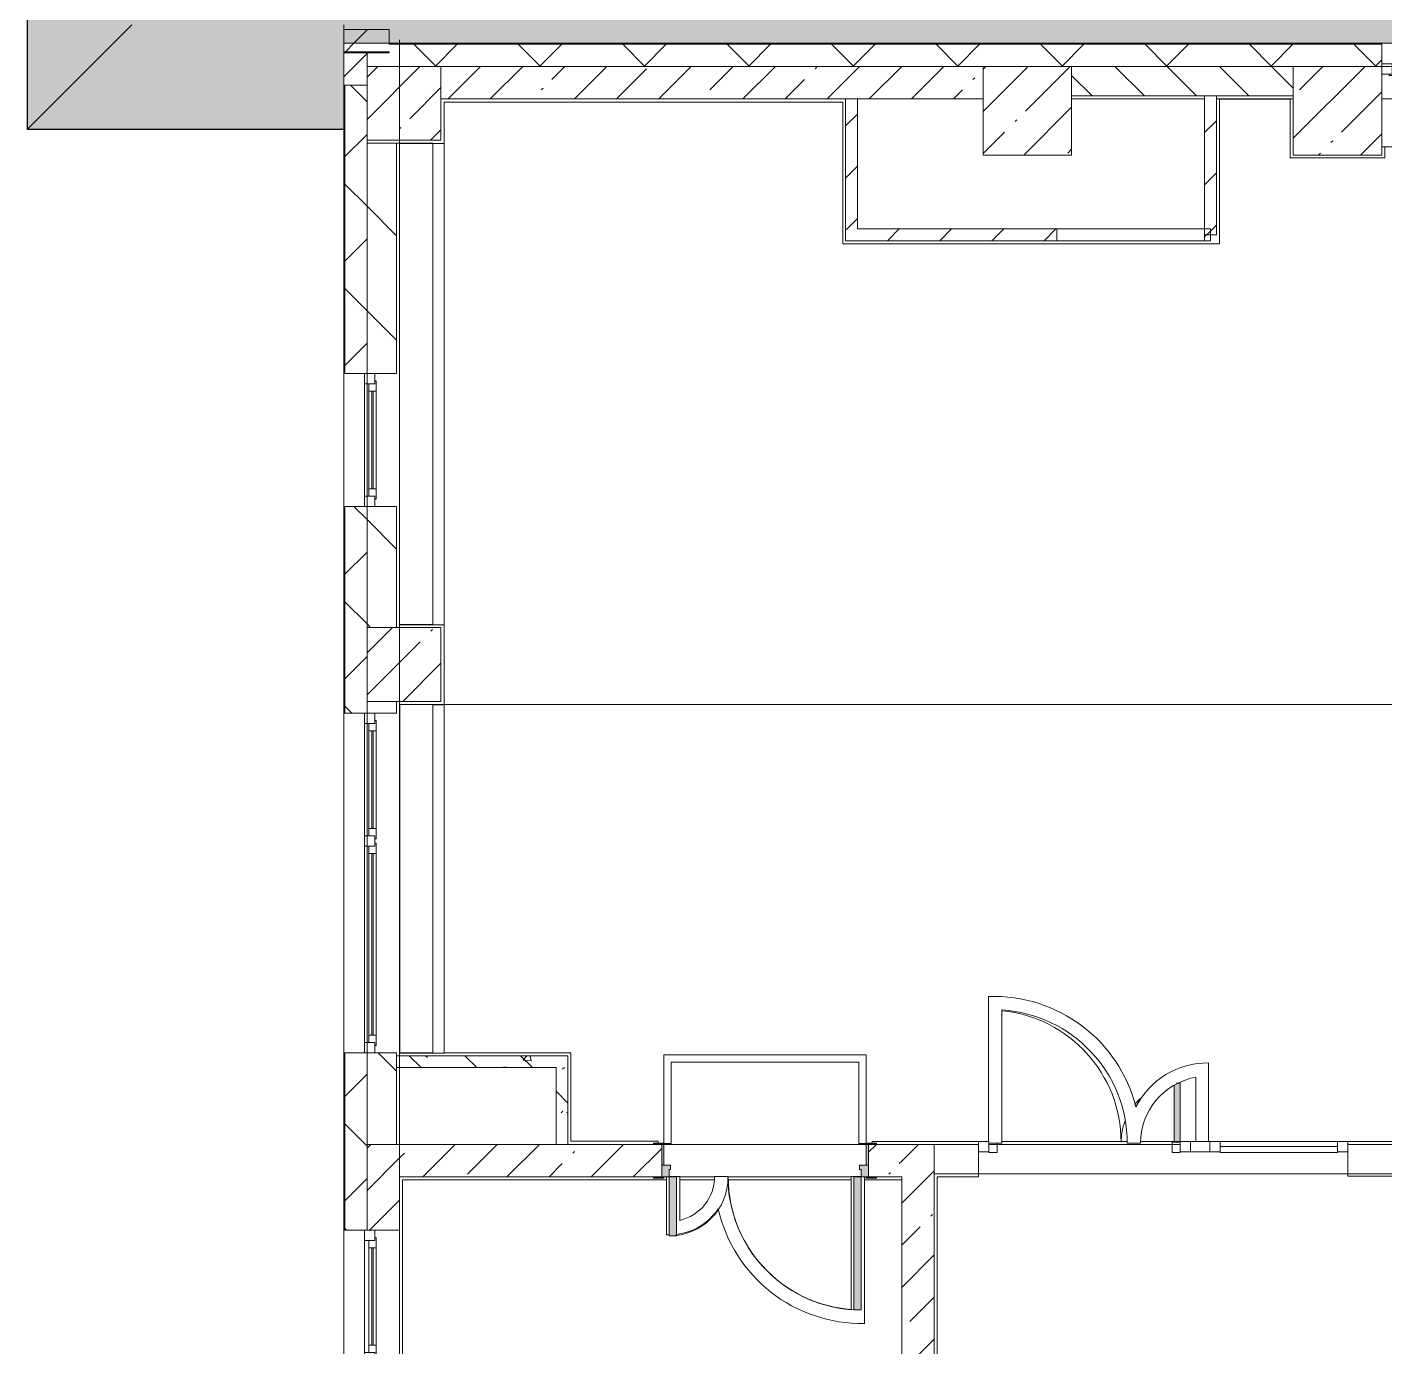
# Model space of a CAD drawing. Header units: millimetres. Extents: x 81773 to 282675, y -8553 to 29000.
# Drawn here: x 145392 to 154583, y 6529 to 15466 of the extents above; entities that cross this region are included whole.
import ezdxf

# ---------------------------------------------------------------- set-up
doc = ezdxf.new("R2010")
doc.units = ezdxf.units.MM
for name, color, linetype, lineweight in [('A-DETL-3', 7, 'Continuous', 5), ('A-GENM-7', 7, 'Continuous', 5), ('A-GLAZ-3', 7, 'Continuous', 5), ('A-GLAZ-CURT-2', 7, 'Continuous', 5), ('A-GLAZ-CWMG-2', 7, 'Continuous', 5), ('A-WALL', 7, 'Continuous', 9), ('A-WALL-2', 7, 'Continuous', 5), ('I-WALL-4', 7, 'Continuous', 5), ('S-COLS-2', 7, 'Continuous', 5), ('Оси', 7, 'Continuous', 9)]:
    doc.layers.add(name, color=color, linetype=linetype, lineweight=lineweight)
doc.layers.add('A-DETL-GENF-5', color=7, linetype='Continuous', lineweight=9, true_color=0xc0c0c0, transparency=0.4)
for name, color, linetype, lineweight, true_color in [('A-DETL-GENF-6', 7, 'Continuous', 5, 0xaaaaaa), ('A-DOOR-4', 7, 'Continuous', 5, 0xe2e2e2), ('A-DOOR-5', 7, 'Continuous', 5, 0xaaaaaa), ('A-DOOR-FRAM-2', 7, 'Continuous', 5, 0xe2e2e2), ('A-DOOR-FRAM-4', 7, 'Continuous', 5, 0xaaaaaa), ('A-FLOR-3', 7, 'Continuous', 5, 0xaaaaaa), ('A-GENM-8', 7, 'Continuous', 5, 0x737373), ('A-WALL-3', 7, 'Continuous', 5, 0x737373), ('I-WALL-5', 7, 'Continuous', 5, 0x737373), ('I-WALL-6', 7, 'Continuous', 5, 0x787878)]:
    doc.layers.add(name, color=color, linetype=linetype, lineweight=lineweight, true_color=true_color)
pattern_1 = [(135, (147802.7, 0), (-353.553, -353.553), [])]
pattern_2 = [(45, (147802.7, 0), (-353.5534, 353.5534), []), (135, (147802.7, 0), (-353.5534, -353.5534), [])]
pattern_3 = [(45, (147802.7, 0), (-285.123, 285.123), []), (45, (148087.8, 0), (-285.123, 285.123), [504.031, -100.806, 16.764, -84.042])]
pattern_4 = [(135, (147802.7, 0), (-377.17, -377.17), [533.4, -88.9, 17.78, -88.9]), (135, (147802.7, 376.94), (-377.17, -377.17), []), (50, (147802.7, 0), (637.645, -55.787), [66.675, -733.425]), (355, (147802.7, 0), (-123.35, 668.7), [53.34, -586.74]), (100.451, (147855.8, -4.65), (514.3, 612.91), [56.665, -623.315]), (46.184, (147802.7, 177.8), (948.78, -147.15), [100.01, -1100.14]), (96.636, (147881.8, 165.5), (830.91, 866), [85, -934.97]), (351.184, (147802.7, 177.8), (830.92, 865.99), [80.01, -880.11]), (21, (147891.6, 133.35), (530.65, -357.928), [66.675, -733.425]), (326, (147891.6, 133.35), (216.31, 644.66), [53.34, -586.74]), (71.451, (147935.8, 103.5), (746.96, 286.724), [56.665, -623.315]), (37.5, (147802.7, 0), (10.8105, 295.9426), [16.764, -562.864, 16.764, -578.866, -588.962]), (37.5, (147802.7, 0), (10.8105, 295.9426), [-1175.258, 16.764, -572.198]), (7.5, (147802.7, 0), (233.869, 350.632), [16.764, -322.834, 16.764, -549.529, -224.472]), (7.5, (147802.7, 0), (233.869, 350.632), [-905.89, 16.764, -207.708]), (327.5, (147604.45, 0), (474.568, -20.051), [16.764, -205.486, 16.764, -676.656, -920.115]), (327.5, (147604.45, 0), (474.568, -20.051), [-915.67, 16.764, -903.35]), (317.5, (147515.55, 0), (518.452, 88.993), [16.764, -272.16, 16.764, -443.738, -653.415]), (317.5, (147515.55, 0), (518.452, 88.993), [-749.427, 16.764, -636.65])]
pattern_5 = [(45, (147802.7, 0), (-176.7767, 176.7767), [])]

# ---------------------------------------------------------------- blocks, each defined once
blk = doc.blocks.new('парапет1 - парапет-18629556-3_3_3_птичка')
at = {"layer": 'A-GENM-7'}
for p, q in [((-2411.1, 14772.9), (-2411.1, 27400.1)), ((-268, 14772.9), (-2411.1, 14772.9))]:
    blk.add_line(p, q, dxfattribs=at)
at = {"layer": 'A-GENM-8'}
for p, q in [((-2409.1, 14774.9), (-1701.8, 15482.2)), ((-268, 15482.2), (-268, 14774.9))]:
    blk.add_line(p, q, dxfattribs=at)
blk = doc.blocks.new('BSC_Колонна _Прямоугольная - 500х500-V134-3_3_3_птичка')
at = {"layer": 'S-COLS-2'}
h = blk.add_hatch(dxfattribs=at)
h.set_pattern_fill('FP_99', color=256, style=0, pattern_type=2)
h.set_pattern_definition([(45, (-140, -14950), (-285.123, 285.123), []), (45, (145.12, -14950), (-285.123, 285.123), [504.031, -100.806, 16.764, -84.042])])
h.paths.add_polyline_path([(-250, -250), (250, -250), (250, 250), (-250, 250), (-250, 163.8)])
for p, q in [((250, 250), (-250, 250)), ((-250, 250), (-250, -250)), ((250, -250), (250, 250)), ((-250, -250), (250, -250))]:
    blk.add_line(p, q, dxfattribs=at)
blk = doc.blocks.new('120_Окно_СКБ_1Ст - 120_Окно_СКБ_1Ст 900х2500_h_-20664874-3_3_3_птичка')
at = {"layer": 'A-GLAZ-3'}
for p, q in [((-450, -127), (-450, -57)), ((-450, -57), (-380, -57)), ((450, -57), (-450, -57)), ((-380, -57), (-380, -127)), ((380, -87), (-380, -87)), ((-380, -87), (-380, -127)), ((-330, -137), (-330, -87)), ((330, -137), (330, -87)), ((380, -127), (380, -57)), ((380, -57), (450, -57)), ((380, -127), (380, -87)), ((450, -57), (450, -127)), ((-380, -127), (-450, -127)), ((-450, -127), (-400, -127)), ((-380, -127), (-400, -127)), ((-400, -127), (-400, -137)), ((-400, -137), (400, -137)), ((400, -137), (-400, -137)), ((-330, -107), (330, -107)), ((330, -117), (-330, -117)), ((450, -127), (380, -127)), ((400, -127), (380, -127)), ((400, -127), (450, -127)), ((400, -137), (400, -127))]:
    blk.add_line(p, q, dxfattribs=at)
blk = doc.blocks.new('120_Окно_СКБ_2Ст - 120_Окно_СКБ_2Ст 2100х2400 _мал створка справа_-22446225-3_3_3_птичка')
at = {"layer": 'A-GLAZ-3'}
for p, q in [((-1050, -127), (-1050, -57)), ((-1050, -57), (-980, -57)), ((1050, -57), (-1050, -57)), ((-980, -57), (-980, -127)), ((150, -87), (-980, -87)), ((-980, -87), (-980, -127)), ((-930, -137), (-930, -87)), ((100, -137), (100, -87)), ((150, -127), (150, -57)), ((150, -57), (220, -57)), ((150, -127), (150, -87)), ((220, -57), (220, -127)), ((980, -87), (220, -87)), ((220, -87), (220, -127)), ((270, -137), (270, -87)), ((930, -137), (930, -87)), ((980, -127), (980, -57)), ((980, -57), (1050, -57)), ((980, -127), (980, -87)), ((1050, -57), (1050, -127)), ((-980, -127), (-1050, -127)), ((-1050, -127), (-1000, -127)), ((-980, -127), (-1000, -127)), ((-1000, -127), (-1000, -137)), ((-1000, -137), (170, -137)), ((170, -137), (-1000, -137)), ((-930, -107), (100, -107)), ((100, -117), (-930, -117)), ((220, -127), (150, -127)), ((170, -127), (150, -127)), ((170, -127), (200, -127)), ((170, -137), (170, -127)), ((220, -127), (200, -127)), ((200, -127), (200, -137)), ((200, -137), (1000, -137)), ((1000, -137), (200, -137)), ((270, -107), (930, -107)), ((930, -117), (270, -117)), ((1050, -127), (980, -127)), ((1000, -127), (980, -127)), ((1000, -127), (1050, -127)), ((1000, -137), (1000, -127))]:
    blk.add_line(p, q, dxfattribs=at)
blk = doc.blocks.new('120_Окно_СКБ_2Ст - 120_Окно_СКБ_2Ст 2300х2500 _мал створка справа_-22272277-3_3_3_птичка')
at = {"layer": 'A-GLAZ-3'}
for p, q in [((-1150, -127), (-1150, -57)), ((-1150, -57), (-1080, -57)), ((1150, -57), (-1150, -57)), ((-1080, -57), (-1080, -127)), ((250, -87), (-1080, -87)), ((-1080, -87), (-1080, -127)), ((-1030, -137), (-1030, -87)), ((200, -137), (200, -87)), ((250, -127), (250, -57)), ((250, -57), (320, -57)), ((250, -127), (250, -87)), ((320, -57), (320, -127)), ((1080, -87), (320, -87)), ((320, -87), (320, -127)), ((370, -137), (370, -87)), ((1030, -137), (1030, -87)), ((1080, -127), (1080, -57)), ((1080, -57), (1150, -57)), ((1080, -127), (1080, -87)), ((1150, -57), (1150, -127)), ((-1080, -127), (-1150, -127)), ((-1150, -127), (-1100, -127)), ((-1080, -127), (-1100, -127)), ((-1100, -127), (-1100, -137)), ((-1100, -137), (270, -137)), ((270, -137), (-1100, -137)), ((-1030, -107), (200, -107)), ((200, -117), (-1030, -117)), ((320, -127), (250, -127)), ((270, -127), (250, -127)), ((270, -127), (300, -127)), ((270, -137), (270, -127)), ((320, -127), (300, -127)), ((300, -127), (300, -137)), ((300, -137), (1100, -137)), ((1100, -137), (300, -137)), ((370, -107), (1030, -107)), ((1030, -117), (370, -117)), ((1150, -127), (1080, -127)), ((1100, -127), (1080, -127)), ((1100, -127), (1150, -127)), ((1100, -137), (1100, -127))]:
    blk.add_line(p, q, dxfattribs=at)
blk = doc.blocks.new('110_Дверь_СКБ_2Ст - Д-1 Лестничная клетка EIS60-24280000-3_3_3_птичка')
at = {"layer": 'A-DOOR-4'}
for points in [[(-637.5, 1010), (-637.5, 110), (-587.5, 110), (-587.5, 1010)], [(612.5, 510), (612.5, 110), (662.5, 110), (662.5, 510), (624.6, 510)], [(712.5, 30), (697.5, 30), (697.5, -110), (712.5, -110)]]:
    blk.add_hatch(color=256, dxfattribs=at).paths.add_polyline_path(points)
h = blk.add_hatch(color=256, dxfattribs=at)
h.paths.add_polyline_path([(662.5, 110), (662.5, 60), (652.5, 60), (652.5, 30), (712.5, 30), (712.5, 110)])
h.paths.add_polyline_path([(-637.5, 110), (-687.5, 110), (-687.5, 30), (-627.5, 30), (-627.5, 60), (-637.5, 60)])
at = {"layer": 'A-DOOR-FRAM-2'}
for points in [[(-742.5, 118), (-742.5, 110), (-672.5, 110), (-672.5, 118)], [(697.5, 118), (697.5, 110), (767.5, 110), (767.5, 118)], [(-672.5, 30), (-687.5, 30), (-687.5, -110), (-672.5, -110)], [(-672.5, -110), (-742.5, -110), (-742.5, -118), (-672.5, -118)], [(697.5, -110), (697.5, -118), (767.5, -118), (767.5, -110)]]:
    blk.add_hatch(color=256, dxfattribs=at).paths.add_polyline_path(points)
at = {"layer": 'A-DOOR-5'}
for p, q in [((-637.5, 1010), (-637.5, 110)), ((-587.5, 1010), (-637.5, 1010)), ((-587.5, 110), (-587.5, 1010)), ((662.5, 510), (612.5, 510)), ((612.5, 510), (612.5, 110)), ((662.5, 110), (662.5, 510)), ((-637.5, 110), (-587.5, 110)), ((612.5, 110), (662.5, 110))]:
    blk.add_line(p, q, dxfattribs=at)
for centre, radius, start, end in [((-637.5, 110), 900, 0, 90), ((662.5, 110), 400, 90, 180)]:
    blk.add_arc(centre, radius, start, end, dxfattribs=at)
at = {"layer": 'A-DOOR-FRAM-4'}
for p, q in [((-672.5, 118), (-742.5, 118)), ((-742.5, 118), (-742.5, 110)), ((-742.5, 110), (-672.5, 110)), ((-637.5, 110), (-687.5, 110)), ((-687.5, 110), (-687.5, 30)), ((-672.5, 110), (-672.5, 118)), ((-637.5, 60), (-637.5, 110)), ((662.5, 110), (662.5, 60)), ((712.5, 110), (662.5, 110)), ((767.5, 118), (697.5, 118)), ((697.5, 118), (697.5, 110)), ((697.5, 110), (767.5, 110)), ((712.5, 30), (712.5, 110)), ((767.5, 110), (767.5, 118)), ((-687.5, 30), (-627.5, 30)), ((-672.5, 30), (-687.5, 30)), ((-687.5, 30), (-687.5, -110)), ((-672.5, -110), (-672.5, 30)), ((-627.5, 60), (-637.5, 60)), ((-627.5, 30), (-627.5, 60)), ((662.5, 60), (652.5, 60)), ((652.5, 60), (652.5, 30)), ((652.5, 30), (712.5, 30)), ((712.5, 30), (697.5, 30)), ((697.5, 30), (697.5, -110)), ((712.5, -110), (712.5, 30)), ((-672.5, -110), (-742.5, -110)), ((-742.5, -110), (-742.5, -118)), ((-742.5, -118), (-672.5, -118)), ((-687.5, -110), (-672.5, -110)), ((-672.5, -118), (-672.5, -110)), ((697.5, -110), (712.5, -110)), ((767.5, -110), (697.5, -110)), ((697.5, -110), (697.5, -118)), ((697.5, -118), (767.5, -118)), ((767.5, -118), (767.5, -110))]:
    blk.add_line(p, q, dxfattribs=at)
blk = doc.blocks.new('120_Окно_СКБ_1Ст - 120_Окно_СКБ_1Ст_900х2500_h_-20705657-3_3_3_птичка')
at = {"layer": 'A-GLAZ-3'}
for p, q in [((-450, -127), (-450, -57)), ((-450, -57), (-380, -57)), ((450, -57), (-450, -57)), ((-380, -57), (-380, -127)), ((380, -87), (-380, -87)), ((-380, -87), (-380, -127)), ((-330, -137), (-330, -87)), ((330, -137), (330, -87)), ((380, -127), (380, -57)), ((380, -57), (450, -57)), ((380, -127), (380, -87)), ((450, -57), (450, -127)), ((-380, -127), (-450, -127)), ((-450, -127), (-400, -127)), ((-380, -127), (-400, -127)), ((-400, -127), (-400, -137)), ((-400, -137), (400, -137)), ((400, -137), (-400, -137)), ((-330, -107), (330, -107)), ((330, -117), (-330, -117)), ((450, -127), (380, -127)), ((400, -127), (380, -127)), ((400, -127), (450, -127)), ((400, -137), (400, -127))]:
    blk.add_line(p, q, dxfattribs=at)
blk = doc.blocks.new('BSC_Колонна _Прямоугольная - 500х500-V227-3_3_3_птичка')
at = {"layer": 'S-COLS-2'}
h = blk.add_hatch(dxfattribs=at)
h.set_pattern_fill('FP_143', color=256, style=0, pattern_type=2)
h.set_pattern_definition([(45, (-140, -11150), (-285.123, 285.123), []), (45, (145.12, -11150), (-285.123, 285.123), [504.031, -100.806, 16.764, -84.042])])
h.paths.add_polyline_path([(-250, -250), (250, -250), (250, 250), (-250, 250), (-250, -178.3)])
for p, q in [((250, 250), (-250, 250)), ((-250, 250), (-250, -250)), ((250, -250), (250, 250)), ((-250, -250), (250, -250))]:
    blk.add_line(p, q, dxfattribs=at)
blk = doc.blocks.new('Прямоугольный импост - 50 x 70 мм-V258-3_3_3_птичка')
at = {"layer": 'A-GLAZ-CWMG-2'}
for p, q in [((-70, 35), (0, 35)), ((-70, -35), (-70, 35)), ((0, 35), (0, -35)), ((0, -35), (-70, -35))]:
    blk.add_line(p, q, dxfattribs=at)
blk = doc.blocks.new('Дверь_Витражная_остекление_ - ДВН_ДАО_Главный вход_1200 в свету-V259-3_3_3_птичка')
at = {"layer": 'A-DOOR-4'}
blk.add_hatch(color=256, dxfattribs=at).paths.add_polyline_path([(647.5, 30), (647.5, 430), (634.8, 430), (607.5, 415.6), (607.5, 30)])
at = {"layer": 'A-DETL-GENF-6'}
for p, q in [((607.5, 415.6), (607.5, 30)), ((647.5, 430), (634.8, 430)), ((647.5, 35), (647.5, 430)), ((-592.5, -40), (-592.5, 22.6)), ((592.5, -40), (592.5, 30)), ((592.5, 30), (647.5, 30)), ((607.5, 30), (647.5, 30)), ((-647.5, -40), (-592.5, -40)), ((647.5, -40), (592.5, -40))]:
    blk.add_line(p, q, dxfattribs=at)
at = {"layer": 'A-DOOR-5'}
blk.add_line((647.5, 430), (647.5, 35), dxfattribs=at)
for centre, radius, start, end in [((-647.5, 30), 895, 360, 84.26447), ((647.5, 30), 400, 90, 93.42902), ((647.5, 30), 400, 132.2351, 140.38714), ((647.5, 30), 400, 159.41816, 180)]:
    blk.add_arc(centre, radius, start, end, dxfattribs=at)
blk = doc.blocks.new('Системная панель - Стемалит - 40мм-32257327-3_3_3_птичка')
at = {"layer": 'A-GLAZ-CURT-2'}
for p, q in [((65, 35), (-65, 35)), ((-65, 35), (-65, -35)), ((65, -35), (65, 35)), ((-65, -35), (65, -35))]:
    blk.add_line(p, q, dxfattribs=at)
blk = doc.blocks.new('Прямоугольный импост - 50 x 70 мм-31687886-3_3_3_птичка')
at = {"layer": 'A-GLAZ-CWMG-2'}
for p, q in [((-35, 35), (35, 35)), ((-35, -35), (-35, 35)), ((35, 35), (35, -35)), ((35, -35), (-35, -35))]:
    blk.add_line(p, q, dxfattribs=at)
blk = doc.blocks.new('Прямоугольный импост - 50 x 70 мм-31701779-3_3_3_птичка')
at = {"layer": 'A-GLAZ-CWMG-2'}
for p, q in [((0, 35), (-70, 35)), ((-70, 35), (-70, -35)), ((0, -35), (0, 35)), ((-70, -35), (0, -35))]:
    blk.add_line(p, q, dxfattribs=at)
blk = doc.blocks.new('Системная панель - Стекло - 40мм-V260-3_3_3_птичка')
at = {"layer": 'A-GLAZ-CURT-2'}
for p, q in [((397.5, 0), (-397.5, 0)), ((-397.5, 0), (-397.5, -40)), ((397.5, -40), (397.5, 0)), ((-397.5, -40), (397.5, -40))]:
    blk.add_line(p, q, dxfattribs=at)
blk = doc.blocks.new('Прямоугольный импост - 50 x 70 мм-31702100-3_3_3_птичка')
at = {"layer": 'A-GLAZ-CWMG-2'}
for p, q in [((-35, 35), (35, 35)), ((-35, -35), (-35, 35)), ((35, 35), (35, -35)), ((35, -35), (-35, -35))]:
    blk.add_line(p, q, dxfattribs=at)
blk = doc.blocks.new('Прямоугольный импост - 50 x 70 мм-31720914-3_3_3_птичка')
at = {"layer": 'A-GLAZ-CWMG-2'}
blk.add_line((32940, 7920), (32145, 7920), dxfattribs=at)
blk = doc.blocks.new('Зашивка приборов отопления35 - Зашивка приборов отопления-33324623-3_3_3_птичка')
at = {"layer": 'A-WALL-2'}
for p, q in [((34187.8, 26793.4), (34187.8, 26567.4)), ((37447.8, 26793.4), (34187.8, 26793.4)), ((37447.8, 26567.4), (37447.8, 26793.4)), ((34187.8, 26567.4), (37447.8, 26567.4)), ((37447.8, 26567.4), (34187.8, 26567.4)), ((34187.8, 26567.4), (34187.8, 26492.4)), ((37447.8, 26492.4), (37447.8, 26567.4)), ((34187.8, 26492.4), (37447.8, 26492.4))]:
    blk.add_line(p, q, dxfattribs=at)
blk = doc.blocks.new('Зашивка приборов отопления36 - Зашивка приборов отопления-33324807-3_3_3_птичка')
at = {"layer": 'A-WALL-2'}
for p, q in [((34187.8, 26793.4), (34187.8, 26567.4)), ((36548.8, 26793.4), (34187.8, 26793.4)), ((36548.8, 26567.4), (36548.8, 26793.4)), ((34187.8, 26567.4), (36548.8, 26567.4)), ((36545.1, 26567.4), (34187.8, 26567.4)), ((34187.8, 26567.4), (34187.8, 26492.4)), ((36545.1, 26492.4), (36545.1, 26567.4)), ((34187.8, 26492.4), (36545.1, 26492.4))]:
    blk.add_line(p, q, dxfattribs=at)

msp = doc.modelspace()

# ---------------------------------------------------------------- hatches: boundary and pattern name
at = {"layer": 'A-DETL-GENF-5'}
msp.add_hatch(color=256, dxfattribs=at).paths.add_polyline_path([(147126.5, 14774.9), (147534.7, 14774.9), (147534.7, 15358), (186562.7, 15358), (186562.7, 23888.3), (181730.8, 23888.3), (181730.8, 27398.1), (145393.6, 27398.1), (145393.6, 14774.9), (146596.6, 14774.9)])
at = {"layer": 'A-WALL-2'}
h = msp.add_hatch(dxfattribs=at)
h.set_pattern_fill('FP_84', color=256, style=0, pattern_type=2)
h.set_pattern_definition(pattern_2)
h.paths.add_polyline_path([(189962.7, 15200), (189962.7, 15350), (185612.7, 15350), (185612.7, 15200), (187923.8, 15200)])
h.paths.add_polyline_path([(177046.7, 15200), (179912.7, 15200), (179912.7, 15350), (177819.7, 15349), (177819.7, 15288), (177812.7, 15285), (177039.7, 15288), (177039.7, 15350), (173412.9, 15349), (173412.9, 15288), (173405.9, 15285), (172232.9, 15288), (172232.9, 15350), (167592.7, 15349), (167592.7, 15288), (167585.7, 15285), (166812.7, 15288), (166812.7, 15350), (162585.7, 15349), (162585.7, 15288), (162578.7, 15285), (162405.7, 15288), (162405.5, 15350), (160662.7, 15350), (160662.7, 15200), (177039.7, 15200)])
h.paths.add_polyline_path([(183212.7, 15200), (183212.7, 15350), (182462.7, 15350), (182462.7, 15200), (182625.5, 15200)])
h.paths.add_polyline_path([(156062.7, 15200), (156062.7, 15350), (155462.7, 15350), (155462.7, 15200)])
h.paths.add_polyline_path([(154562.7, 15200), (154562.7, 15350), (147842.7, 15350), (147842.7, 15293), (147692.7, 15293), (147692.7, 15200), (154014.3, 15200)])
h.paths.add_polyline_path([(157193.3, 15200), (157562.7, 15200), (157562.7, 15350), (156962.7, 15350), (156962.7, 15200)])
h.paths.add_polyline_path([(181562.7, 15200), (181562.7, 15350), (181412.7, 15350), (181412.7, 15200)])
h.paths.add_polyline_path([(181036, 15200), (181042.7, 15200), (181037.7, 15350), (180812.7, 15350), (180812.7, 15200)])
h = msp.add_hatch(dxfattribs=at)
h.set_pattern_fill('FP_82', color=256, style=0, pattern_type=2)
h.set_pattern_definition([(135, (147802.7, 0), (-176.7767, -176.7767), [])])
h.paths.add_polyline_path([(157562.7, 15000), (157562.7, 15200), (156962.7, 15200), (156962.7, 15000)])
h.paths.add_polyline_path([(153362.7, 15000), (153962.7, 15000), (153962.7, 15200), (152462.7, 15200), (152462.7, 15000)])
h.paths.add_polyline_path([(155462.7, 15000), (156062.7, 15000), (156062.7, 15200), (155462.7, 15200), (155462.7, 15113.8)])
h.paths.add_polyline_path([(160963.9, 15000), (161512.7, 15000), (161512.7, 15200), (160662.7, 15200), (160662.7, 15000), (160763.9, 15000)])
h = msp.add_hatch(dxfattribs=at)
h.set_pattern_fill('FP_84', color=256, style=0, pattern_type=2)
h.set_pattern_definition(pattern_2)
h.paths.add_polyline_path([(147534.7, 14973), (147542.7, 14973), (147542.7, 15073), (147534.7, 15073)])
h = msp.add_hatch(dxfattribs=at)
h.set_pattern_fill('FP_84', color=256, style=0, pattern_type=2)
h.set_pattern_definition(pattern_2)
h.paths.add_polyline_path([(147692.7, -100), (147692.7, 5220), (147542.7, 5220), (147542.7, -100), (147656.3, -100)])
h.paths.add_polyline_path([(147692.7, 7320), (147692.7, 8520), (147542.7, 8520), (147542.7, 7320), (147656.3, 7320)])
h.paths.add_polyline_path([(147692.7, 10820), (147692.7, 12220), (147542.7, 12220), (147542.7, 10820), (147656.3, 10820)])
h.paths.add_polyline_path([(147656.3, 13120), (147692.7, 13120), (147692.7, 15073), (147542.7, 15073), (147542.7, 13120)])
h = msp.add_hatch(dxfattribs=at)
h.set_pattern_fill('FP_84', color=256, style=0, pattern_type=2)
h.set_pattern_definition(pattern_2)
h.paths.add_polyline_path([(147542.7, 14923), (147542.7, 14973), (147534.7, 14973), (147534.7, 14923)])
at = {"layer": 'I-WALL-4'}
h = msp.add_hatch(dxfattribs=at)
h.set_pattern_fill('FP_84', color=256, style=0, pattern_type=2)
h.set_pattern_definition(pattern_2)
h.paths.add_polyline_path([(147842.7, 15358), (147842.7, 15450), (147534.7, 15450), (147534.7, 15358), (147656.3, 15358)])
h = msp.add_hatch(dxfattribs=at)
h.set_pattern_fill('FP_84', color=256, style=0, pattern_type=2)
h.set_pattern_definition(pattern_2)
h.paths.add_polyline_path([(147534.7, 15300), (147842.7, 15300), (147842.7, 15358), (147534.7, 15358), (147534.7, 15341.3)])
h = msp.add_hatch(dxfattribs=at)
h.set_pattern_fill('FP_80', color=256, style=0, pattern_type=2)
h.set_pattern_definition(pattern_3)
h.paths.add_polyline_path([(147539.7, 15073), (147692.7, 15073), (147692.7, 15293), (147534.7, 15293), (147534.7, 15073)])
h = msp.add_hatch(dxfattribs=at)
h.set_pattern_fill('FP_80', color=256, style=0, pattern_type=2)
h.set_pattern_definition(pattern_3)
h.paths.add_polyline_path([(151862.7, 14980), (151862.7, 15200), (148192.7, 15200), (148192.7, 14980), (151012.7, 14980)])
h = msp.add_hatch(dxfattribs=at)
h.set_pattern_fill('FP_85', color=256, style=0, pattern_type=2)
h.set_pattern_definition(pattern_5)
h.paths.add_polyline_path([(153442.7, 14060), (153442.7, 15000), (153362.7, 15000), (153362.7, 14060)])
h = msp.add_hatch(dxfattribs=at)
h.set_pattern_fill('FP_85', color=256, style=0, pattern_type=2)
h.set_pattern_definition(pattern_5)
h.paths.add_polyline_path([(151012.7, 14100), (151012.7, 14980), (150932.7, 14980), (150932.7, 14100)])
h = msp.add_hatch(dxfattribs=at)
h.set_pattern_fill('FP_83', color=256, style=0, pattern_type=2)
h.set_pattern_definition(pattern_1)
h.paths.add_polyline_path([(147892.7, 7900), (147892.7, 8520), (147692.7, 8520), (147692.7, 7900)])
h.paths.add_polyline_path([(147692.7, 10820), (147892.7, 10820), (147892.7, 10900), (147692.7, 10900)])
h.paths.add_polyline_path([(147892.7, 11400), (147892.7, 12220), (147692.7, 12220), (147692.7, 11400)])
h.paths.add_polyline_path([(147692.7, 13120), (147892.7, 13120), (147892.7, 14680), (147692.7, 14680), (147692.7, 13930.4)])
h = msp.add_hatch(dxfattribs=at)
h.set_pattern_fill('FP_85', color=256, style=0, pattern_type=2)
h.set_pattern_definition(pattern_5)
h.paths.add_polyline_path([(153362.7, 14020), (153402.7, 14020), (153402.7, 14100), (153362.7, 14100)])
h.paths.add_polyline_path([(150932.7, 14020), (152362.7, 14020), (152362.7, 14100), (150932.7, 14100)])
h = msp.add_hatch(dxfattribs=at)
h.set_pattern_fill('FP_80', color=256, style=0, pattern_type=2)
h.set_pattern_definition(pattern_3)
h.paths.add_polyline_path([(147692.7, -100), (147912.7, -100), (147912.7, 5220), (147692.7, 5220), (147692.7, 912.3)])
h.paths.add_polyline_path([(147912.7, 7320), (147912.7, 7900), (147692.7, 7900), (147692.7, 7320)])
h = msp.add_hatch(dxfattribs=at)
h.set_pattern_fill('FP_80', color=256, style=0, pattern_type=2)
h.set_pattern_definition(pattern_3)
h.paths.add_polyline_path([(151142.7, 7680), (151312.7, 7680), (151312.7, 7900), (151087.7, 7900), (151087.7, 7680)])
h.paths.add_polyline_path([(149632.7, 7680), (149687.7, 7680), (149687.7, 7900), (147912.7, 7900), (147912.7, 7680), (148716, 7680)])
h = msp.add_hatch(dxfattribs=at)
h.set_pattern_fill('FP_80', color=256, style=0, pattern_type=2)
h.set_pattern_definition(pattern_3)
h.paths.add_polyline_path([(151312.7, -100), (151532.7, -100), (151532.7, 7900), (151312.7, 7900), (151312.7, 120)])
h = msp.add_hatch(dxfattribs=at)
h.set_pattern_fill('FP_83', color=256, style=0, pattern_type=2)
h.set_pattern_definition(pattern_1)
h.paths.add_polyline_path([(164462.7, 7700), (164462.7, 7900), (162812, 7900), (162812, 7700), (164012.7, 7700)])
h.paths.add_polyline_path([(155462.7, 7700), (155462.7, 7900), (154332.7, 7900), (154332.7, 7700), (154913.7, 7700)])
h.paths.add_polyline_path([(156062.7, 7700), (159962.7, 7700), (159962.7, 7900), (159262.7, 7900), (159262.7, 7830), (158462.7, 7830), (158462.7, 7900), (156062.7, 7900), (156062.7, 7789.5)])
h.paths.add_polyline_path([(161372, 7700), (161372, 7900), (160562.7, 7900), (160562.7, 7700)])
h.paths.add_polyline_path([(151532.7, 7700), (151832.7, 7700), (151832.7, 7900), (151532.7, 7900)])
at = {"layer": 'I-WALL-6'}
h = msp.add_hatch(dxfattribs=at)
h.set_pattern_fill('FP_88', color=256, style=0, pattern_type=2)
h.set_pattern_definition(pattern_4)
h.paths.add_polyline_path([(148972.7, 8420), (149052.7, 8420), (149052.7, 8500), (147892.7, 8500), (147892.7, 8420), (148716, 8420)])
h = msp.add_hatch(dxfattribs=at)
h.set_pattern_fill('FP_88', color=256, style=0, pattern_type=2)
h.set_pattern_definition(pattern_4)
h.paths.add_polyline_path([(149052.7, 7900), (149052.7, 8420), (148972.7, 8420), (148972.7, 7900)])
at = {"layer": 'S-COLS-2'}
h = msp.add_hatch(dxfattribs=at)
h.set_pattern_fill('FP_80', color=256, style=0, pattern_type=2)
h.set_pattern_definition(pattern_3)
h.paths.add_polyline_path([(152462.7, 14600), (152462.7, 15200), (151862.7, 15200), (151862.7, 14600), (151895, 14600)])
h = msp.add_hatch(dxfattribs=at)
h.set_pattern_fill('FP_80', color=256, style=0, pattern_type=2)
h.set_pattern_definition(pattern_3)
h.paths.add_polyline_path([(154014.3, 14600), (154562.7, 14600), (154562.7, 15200), (153962.7, 15200), (153962.7, 14600)])

# ---------------------------------------------------------------- linework, layer by layer
at = {"layer": 'A-DETL-3'}
for p, q in [((145393.6, 27398.1), (145393.6, 14774.9)), ((147534.7, 14774.9), (147534.7, 15358)), ((147534.7, 15358), (186562.7, 15358)), ((145393.6, 14774.9), (147534.7, 14774.9))]:
    msp.add_line(p, q, dxfattribs=at)
at = {"layer": 'A-FLOR-3'}
for p, q in [((150913.7, 14959), (148213.7, 14959)), ((148213.7, 14959), (148213.7, 14679)), ((150913.7, 13999), (150913.7, 14959)), ((153942.7, 14979), (153463.7, 14979)), ((153463.7, 14979), (153463.7, 13999)), ((153942.7, 14580), (153942.7, 14979)), ((160743.9, 14980), (154562.7, 14980)), ((147912.7, 14680), (147912.7, 11420)), ((148137.7, 14680), (147912.7, 14680)), ((148137.7, 11420), (148137.7, 14680)), ((154562.7, 14655), (160743.9, 14655)), ((154582.7, 14655), (154582.7, 14580)), ((154582.7, 14580), (153942.7, 14580)), ((153463.7, 13999), (150913.7, 13999)), ((147912.7, 11420), (148137.7, 11420)), ((148213.7, 11419), (148213.7, 10880)), ((147913.7, 10880), (147913.7, 8521)), ((148137.7, 10880), (147913.7, 10880)), ((148137.7, 8521), (148137.7, 10880)), ((160763.9, 10880), (148138.7, 10880)), ((151900.8, 8902), (151900.8, 7920)), ((151990.8, 7907.6), (151990.8, 8810.8)), ((147913.7, 8521), (148137.7, 8521)), ((148213.7, 8521), (149072.7, 8521)), ((149072.7, 8521), (149072.7, 7921)), ((149702.5, 8506.5), (149702.5, 7908)), ((151072.4, 8506.5), (149702.5, 8506.5)), ((149752.5, 7906.5), (149752.5, 8456.5)), ((149752.5, 8456.5), (151022.4, 8456.5)), ((151022.4, 8456.5), (151022.4, 7906.5)), ((151072.4, 7906.5), (151072.4, 8506.5)), ((153390, 7920), (153390, 8451.5)), ((153302.5, 8354.4), (153302.5, 7920)), ((149072.7, 7921), (149662.7, 7921)), ((149662.7, 7921), (149662.7, 7908)), ((149702.7, 7906.5), (149752.5, 7906.5)), ((151022.4, 7906.5), (151072.4, 7906.5)), ((151112.7, 7908), (151112.7, 7920)), ((151112.7, 7920), (151832.7, 7920)), ((151902.7, 7907.6), (151990.8, 7907.6)), ((151990.8, 7920), (152838.4, 7920)), ((152839.1, 7907.6), (152929.1, 7907.6)), ((152930.1, 7920), (153197.7, 7920)), ((161386.9, 7920), (154332.7, 7920)), ((149719.7, 7659), (147932.7, 7659)), ((147932.7, 7659), (147932.7, 5520)), ((149719.7, 7680), (149719.7, 7288.3)), ((149809.7, 7682.7), (149737.7, 7682.7)), ((149809.7, 7385.6), (149809.7, 7682.7)), ((150043.6, 7659), (149809.7, 7659)), ((150135.9, 7682.7), (150045.9, 7682.7)), ((150970.9, 7659), (150137.3, 7659)), ((151037.7, 7682.7), (150970.9, 7682.7)), ((150970.9, 7682.7), (150970.9, 6780.4)), ((151060.9, 6687.9), (151060.9, 7680)), ((151312.7, 7659), (151060.9, 7659)), ((151832.7, 7680), (151552.7, 7680)), ((151552.7, 7680), (151552.7, 140.5)), ((151832.7, 7700), (151832.7, 7680)), ((154332.7, 7685.5), (154332.7, 7700)), ((154817.7, 7685.5), (154332.7, 7685.5))]:
    msp.add_line(p, q, dxfattribs=at)
for centre, radius, start, end in [((151934.1, 7907.6), 995, 14.33829, 91.91881), ((151934.1, 7907.6), 905, 360, 86.40894), ((153383.1, 7907.6), 544, 89.27649, 153.06648), ((153383.1, 7907.6), 454, 100.22924, 180), ((149740.9, 7682.7), 305, 283.0427, 0), ((151040.9, 7682.7), 905, 180, 265.56313), ((149740.9, 7682.7), 395, 276.84991, 326.45952), ((151040.9, 7682.7), 995, 192.67054, 271.1511), ((149740.9, 7682.7), 395, 266.92799, 269.53797)]:
    msp.add_arc(centre, radius, start, end, dxfattribs=at)
at = {"layer": 'A-WALL'}
for p, q in [((147842.7, 15358), (147842.7, 15350)), ((154562.7, 15353), (147842.7, 15353)), ((154562.7, 15350), (147842.7, 15350)), ((147534.7, 15300), (147842.7, 15300)), ((147534.7, 15295), (147842.7, 15295)), ((147842.7, 15293), (147692.7, 15293)), ((147692.7, 15293), (147692.7, 15200)), ((147842.7, 15300), (147842.7, 15293)), ((153962.7, 15200), (152462.7, 15200)), ((152462.7, 15200), (153962.7, 15200)), ((147542.7, 15073), (147542.7, 13120)), ((147542.7, 15073), (147692.7, 15073)), ((153442.7, 15000), (153362.7, 15000)), ((147534.7, 14973), (147542.7, 14973)), ((147534.7, 14923), (147542.7, 14923)), ((151012.7, 14980), (150932.7, 14980)), ((147534.7, 14843), (147542.7, 14843)), ((147539.7, 14843), (147539.7, 13120)), ((147692.7, 13120), (147692.7, 14680)), ((147539.7, 12220), (147539.7, 10820)), ((147542.7, 12220), (147542.7, 10820)), ((147692.7, 11400), (147692.7, 12220)), ((147692.7, 10820), (147692.7, 10900)), ((147539.7, 8520), (147539.7, 7320)), ((147542.7, 8520), (147542.7, 7320)), ((147692.7, 7320), (147692.7, 8520)), ((147892.7, 8500), (147892.7, 8420)), ((147692.7, 7900), (147892.7, 7900)), ((148972.7, 7900), (149052.7, 7900)), ((151532.7, 7900), (151532.7, 7700))]:
    msp.add_line(p, q, dxfattribs=at)
at = {"layer": 'A-WALL-2'}
for p, q in [((154562.7, 15200), (154562.7, 15358)), ((148192.7, 15200), (152462.7, 15200)), ((152462.7, 15200), (152462.7, 15000)), ((153962.7, 15000), (153962.7, 15200)), ((154562.7, 15200), (153962.7, 15200)), ((152462.7, 15000), (153362.7, 15000)), ((153442.7, 15000), (153962.7, 15000)), ((147534.7, 14772.9), (147534.7, -258)), ((147692.7, 14680), (147692.7, 14700)), ((147534.7, 13120), (147692.7, 13120)), ((147692.7, 13120), (147692.7, 12220)), ((147692.7, 12220), (147534.7, 12220)), ((147534.7, 10820), (147692.7, 10820)), ((147692.7, 10820), (147692.7, 8520)), ((147692.7, 8520), (147534.7, 8520)), ((147534.7, 7320), (147692.7, 7320))]:
    msp.add_line(p, q, dxfattribs=at)
at = {"layer": 'A-WALL-3'}
msp.add_line((162335.7, 15358), (147842.7, 15358), dxfattribs=at)
at = {"layer": 'I-WALL-4'}
for p, q in [((147534.7, 15293), (147692.7, 15293)), ((151862.7, 15200), (148192.7, 15200)), ((151862.7, 14980), (151862.7, 15200)), ((154562.7, 15200), (155462.7, 15200)), ((153362.7, 15000), (153362.7, 14020)), ((153442.7, 14060), (153442.7, 15000)), ((148192.7, 14980), (150932.7, 14980)), ((150932.7, 14980), (150932.7, 14020)), ((151012.7, 14100), (151012.7, 14980)), ((151012.7, 14980), (151862.7, 14980)), ((153362.7, 14980), (152462.7, 14980)), ((153962.7, 14980), (153442.7, 14980)), ((147912.7, 14680), (147692.7, 14680)), ((147892.7, 13120), (147892.7, 14680)), ((153402.7, 14100), (151012.7, 14100)), ((152362.7, 14020), (152362.7, 14100)), ((153402.7, 14020), (153402.7, 14100)), ((150932.7, 14020), (153402.7, 14020)), ((153362.7, 14060), (153442.7, 14060)), ((147692.7, 13120), (147892.7, 13120)), ((147692.7, 12220), (147692.7, 13120)), ((147892.7, 12220), (147692.7, 12220)), ((147892.7, 11400), (147892.7, 12220)), ((147912.7, 11420), (147912.7, 11400)), ((147892.7, 10820), (147892.7, 10900)), ((147912.7, 10900), (147912.7, 8500)), ((147692.7, 10820), (147892.7, 10820)), ((147692.7, 8520), (147692.7, 10820)), ((147892.7, 8520), (147692.7, 8520)), ((147892.7, 8500), (147892.7, 8520)), ((149052.7, 8500), (147892.7, 8500)), ((149052.7, 7900), (149052.7, 8500)), ((147892.7, 7900), (147892.7, 8420)), ((147892.7, 8420), (148972.7, 8420)), ((147912.7, 8420), (147912.7, 7900)), ((148972.7, 8420), (148972.7, 7900)), ((148972.7, 7900), (147892.7, 7900)), ((149632.7, 7900), (149052.7, 7900)), ((149702.7, 7900), (151072.7, 7900)), ((151832.7, 7900), (151142.7, 7900)), ((151832.7, 7700), (151832.7, 7900)), ((151902.7, 7900), (153197.7, 7900)), ((155462.7, 7900), (154332.7, 7900)), ((154332.7, 7900), (154332.7, 7700)), ((147912.7, 120), (147912.7, 7680)), ((147912.7, 7680), (149632.7, 7680)), ((150045.6, 7680), (149809.7, 7680)), ((150970.9, 7680), (150136.1, 7680)), ((151142.7, 7680), (151312.7, 7680)), ((151312.7, 7680), (151312.7, 120)), ((154833.7, 7700), (151532.7, 7700)), ((151532.7, -100), (151532.7, 7700)), ((147692.7, 7320), (147912.7, 7320))]:
    msp.add_line(p, q, dxfattribs=at)
at = {"layer": 'I-WALL-5'}
for p, q in [((147842.7, 15450), (147534.7, 15450)), ((147842.7, 15358), (147842.7, 15450))]:
    msp.add_line(p, q, dxfattribs=at)
at = {"layer": 'S-COLS-2'}
for p, q in [((152462.7, 15200), (151862.7, 15200)), ((151862.7, 15200), (151862.7, 14600)), ((152462.7, 14600), (152462.7, 15200)), ((154562.7, 15200), (153962.7, 15200)), ((153962.7, 15200), (153962.7, 15000)), ((154562.7, 14600), (154562.7, 15200)), ((153962.7, 15000), (153962.7, 14600)), ((151862.7, 14600), (152462.7, 14600)), ((153962.7, 14600), (154562.7, 14600))]:
    msp.add_line(p, q, dxfattribs=at)
at = {"layer": 'Оси'}
msp.add_line((147912.7, 5439), (147912.7, 15380), dxfattribs=at)

# ---------------------------------------------------------------- block references
at = {"layer": 'A-DOOR-5'}
msp.add_blockref('Дверь_Витражная_остекление_ - ДВН_ДАО_Главный вход_1200 в свету-V259-3_3_3_птичка', (152550.2, 7885), dxfattribs=at)
at = {"layer": 'A-DOOR-5', "rotation": 180}
msp.add_blockref('110_Дверь_СКБ_2Ст - Д-1 Лестничная клетка EIS60-24280000-3_3_3_птичка', (150400.2, 7790), dxfattribs=at)
at = {"layer": 'A-GENM-7'}
msp.add_blockref('парапет1 - парапет-18629556-3_3_3_птичка', (147802.7, 0), dxfattribs=at)
at = {"layer": 'A-GLAZ-3'}
msp.add_blockref('120_Окно_СКБ_1Ст - 120_Окно_СКБ_1Ст_900х2500_h_-20705657-3_3_3_птичка', (155012.7, 15275), dxfattribs=at)
at = {"layer": 'A-GLAZ-3', "rotation": 89.99999999999991}
for name, p in [('120_Окно_СКБ_1Ст - 120_Окно_СКБ_1Ст 900х2500_h_-20664874-3_3_3_птичка', (147617.7, 12670)), ('120_Окно_СКБ_2Ст - 120_Окно_СКБ_2Ст 2300х2500 _мал створка справа_-22272277-3_3_3_птичка', (147617.7, 9670)), ('120_Окно_СКБ_2Ст - 120_Окно_СКБ_2Ст 2100х2400 _мал створка справа_-22446225-3_3_3_птичка', (147617.7, 6270))]:
    msp.add_blockref(name, p, dxfattribs=at)
at = {"layer": 'A-GLAZ-CURT-2'}
for name, p in [('Системная панель - Стемалит - 40мм-32257327-3_3_3_птичка', (153332.7, 7885)), ('Системная панель - Стекло - 40мм-V260-3_3_3_птичка', (153865.2, 7885))]:
    msp.add_blockref(name, p, dxfattribs=at)
at = {"layer": 'A-GLAZ-CWMG-2', "rotation": 180}
msp.add_blockref('Прямоугольный импост - 50 x 70 мм-31701779-3_3_3_птичка', (151832.7, 7885), dxfattribs=at)
at = {"layer": 'A-GLAZ-CWMG-2', "extrusion": (0, 0, -1), "rotation": 180}
for name, p in [('Прямоугольный импост - 50 x 70 мм-31687886-3_3_3_птичка', (-153232.7, 7885)), ('Прямоугольный импост - 50 x 70 мм-31702100-3_3_3_птичка', (-153432.7, 7885)), ('Прямоугольный импост - 50 x 70 мм-V258-3_3_3_птичка', (-154332.7, 7885))]:
    msp.add_blockref(name, p, dxfattribs=at)
at = {"layer": 'A-GLAZ-CWMG-2'}
msp.add_blockref('Прямоугольный импост - 50 x 70 мм-31720914-3_3_3_птичка', (121322.7, 0), dxfattribs=at)
at = {"layer": 'A-WALL-2', "rotation": 89.99999999999993}
for name, p in [('Зашивка приборов отопления35 - Зашивка приборов отопления-33324623-3_3_3_птичка', (174706.1, -22768.8)), ('Зашивка приборов отопления36 - Зашивка приборов отопления-33324807-3_3_3_птичка', (174706.1, -25668.8))]:
    msp.add_blockref(name, p, dxfattribs=at)
at = {"layer": 'S-COLS-2'}
for name, p in [('BSC_Колонна _Прямоугольная - 500х500-V134-3_3_3_птичка', (147942.7, 14950)), ('BSC_Колонна _Прямоугольная - 500х500-V227-3_3_3_птичка', (147942.7, 11150))]:
    msp.add_blockref(name, p, dxfattribs=at)

doc.saveas('drawing.dxf')
